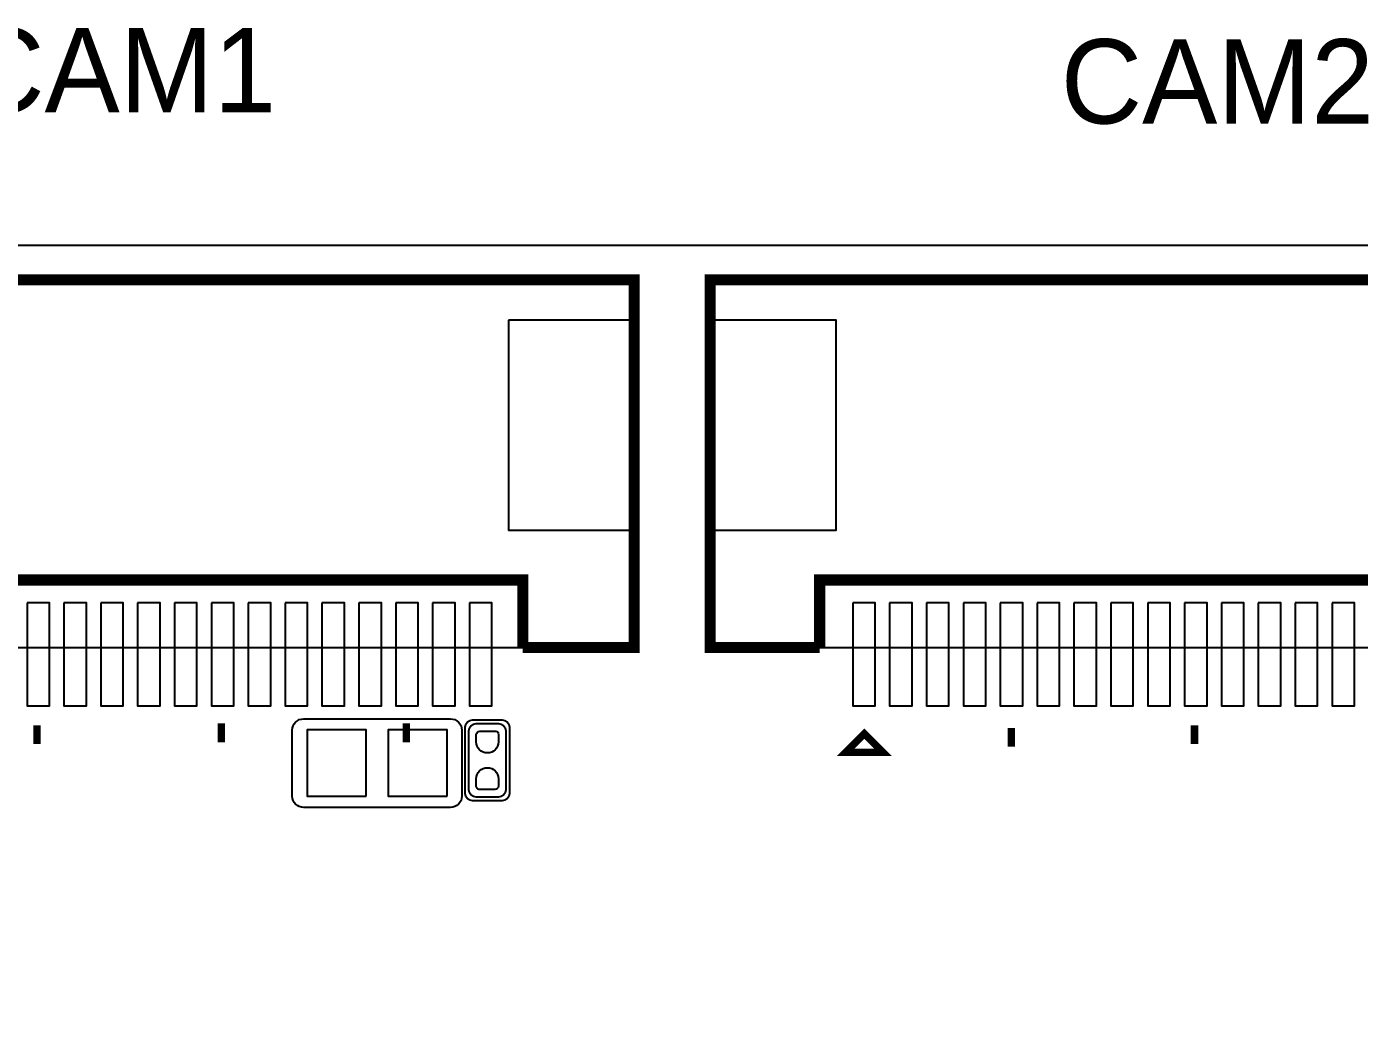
# Model space of a CAD drawing. Extents: x -52.7 to 26.5, y -6.9 to 31.2.
# Drawn here: x -25.94 to -7.86, y 17.5 to 31.18 of the extents above; entities that cross this region are included whole.
import ezdxf

# ---------------------------------------------------------------- set-up
doc = ezdxf.new("R2010")
doc.units = 0
for name, color, linetype in [('BG_OUTLINE', 254, 'CONTINUOUS'), ('BG_PLACE_BOTTOM', 4, 'CONTINUOUS'), ('PG_ASSEMBLY_BOTTOM', 12, 'CONTINUOUS'), ('PG_SILKSCREEN_BOTTOM', 1, 'CONTINUOUS'), ('PIN_BOTTOM', 5, 'CONTINUOUS')]:
    doc.layers.add(name, color=color, linetype=linetype)

msp = doc.modelspace()

# ---------------------------------------------------------------- linework, layer by layer
at = {"layer": 'BG_OUTLINE'}
msp.add_lwpolyline([(-44.375832, -1.755902, 0.414214), (-42.343832, -3.787902), (18.592292, -3.787902, 0.414214), (20.624292, -1.755902), (20.624292, 26.183336, 0.414214), (18.592292, 28.215336), (-42.343832, 28.215336, 0.414214), (-44.375832, 26.183336)], format="xyb", close=True, dxfattribs=at)
at = {"layer": 'PG_ASSEMBLY_BOTTOM'}
for points in [[(-32.383222, 22.76602), (-32.383222, 27.728926), (-17.705578, 27.728926), (-17.705578, 22.76602)], [(-16.686022, 22.76602), (-16.686022, 27.728926), (-2.008378, 27.728926), (-2.008378, 22.76602)]]:
    msp.add_lwpolyline(points, close=True, dxfattribs=at)
for points in [[(-22.333204, 21.649944, -0.414214), (-22.180804, 21.802344)], [(-20.186396, 21.802344, -0.414214), (-20.033996, 21.649944)], [(-19.988276, 21.689568, -0.414142), (-19.8882, 21.78939)], [(-19.438366, 21.63953), (-19.438366, 20.83943, -0.413794), (-19.538188, 20.739354), (-19.838416, 20.739354, -0.413794), (-19.938238, 20.83943), (-19.938238, 21.63953, -0.413794), (-19.838416, 21.739606), (-19.538188, 21.739606, -0.413794), (-19.438366, 21.63953)], [(-19.488404, 21.78939, -0.414142), (-19.388328, 21.689568)], [(-19.8882, 20.68957, -0.414142), (-19.988276, 20.789392)], [(-19.388328, 20.789392, -0.414142), (-19.488404, 20.68957)], [(-22.180804, 20.601178, -0.414214), (-22.333204, 20.753578)], [(-20.033996, 20.753578, -0.414214), (-20.186396, 20.601178)]]:
    msp.add_lwpolyline(points, format="xyb", dxfattribs=at)
for points in [[(-22.180804, 21.802344), (-20.186396, 21.802344)], [(-19.988276, 20.789392), (-19.988276, 21.689568)], [(-19.8882, 21.78939), (-19.488404, 21.78939)], [(-19.388328, 21.689568), (-19.388328, 20.789392)], [(-22.333204, 20.753578), (-22.333204, 21.649944)], [(-20.033996, 21.649944), (-20.033996, 20.753578)], [(-19.488404, 20.68957), (-19.8882, 20.68957)], [(-20.186396, 20.601178), (-22.180804, 20.601178)]]:
    msp.add_lwpolyline(points, dxfattribs=at)
at = {"layer": 'PG_SILKSCREEN_BOTTOM'}
for points, const_width in [([(-30.879034, 22.769068), (-32.363156, 22.769068), (-32.363156, 27.750516), (-17.698466, 27.750516), (-17.698466, 22.769068), (-19.208242, 22.769068)], 0.150114), ([(-15.181834, 22.769068), (-16.665956, 22.769068), (-16.665956, 27.750516), (-2.001266, 27.750516), (-2.001266, 22.769068), (-3.511042, 22.769068)], 0.150114), ([(-30.879034, 22.769068), (-30.879034, 23.683468), (-19.208242, 23.683468), (-19.208242, 22.769068)], 0.150114), ([(-15.181834, 22.769068), (-15.181834, 23.683468), (-3.511042, 23.683468), (-3.511042, 22.769068)], 0.150114), ([(-25.79624, 21.71573), (-25.79624, 21.46173)], 0.100076), ([(-23.297134, 21.738844), (-23.297134, 21.484844)], 0.100076), ([(-20.787614, 21.738844), (-20.787614, 21.484844)], 0.100076), ([(-12.58443, 21.676868), (-12.58443, 21.422868)], 0.100076), ([(-10.09904, 21.71573), (-10.09904, 21.46173)], 0.100076), ([(-14.830044, 21.347684), (-14.322044, 21.347684), (-14.576044, 21.601684), (-14.830044, 21.347684)], 0.100076)]:
    msp.add_lwpolyline(points, dxfattribs=dict(at, const_width=const_width))
at = {"layer": 'PIN_BOTTOM'}
for points in [[(-19.403568, 27.20721), (-19.403568, 24.35733), (-17.753584, 24.35733), (-17.753584, 27.20721)], [(-16.606266, 27.20721), (-16.606266, 24.35733), (-14.956282, 24.35733), (-14.956282, 27.20721)], [(-25.93086, 23.373588), (-25.93086, 21.976588), (-25.62606, 21.976588), (-25.62606, 23.373588)], [(-25.430988, 23.373588), (-25.430988, 21.976588), (-25.126188, 21.976588), (-25.126188, 23.373588)], [(-24.930862, 23.373588), (-24.930862, 21.976588), (-24.626062, 21.976588), (-24.626062, 23.373588)], [(-24.43099, 23.373588), (-24.43099, 21.976588), (-24.12619, 21.976588), (-24.12619, 23.373588)], [(-23.930864, 23.373588), (-23.930864, 21.976588), (-23.626064, 21.976588), (-23.626064, 23.373588)], [(-23.430992, 23.373588), (-23.430992, 21.976588), (-23.126192, 21.976588), (-23.126192, 23.373588)], [(-22.930866, 23.373588), (-22.930866, 21.976588), (-22.626066, 21.976588), (-22.626066, 23.373588)], [(-22.430994, 23.373588), (-22.430994, 21.976588), (-22.126194, 21.976588), (-22.126194, 23.373588)], [(-21.930868, 23.373588), (-21.930868, 21.976588), (-21.626068, 21.976588), (-21.626068, 23.373588)], [(-21.430996, 23.373588), (-21.430996, 21.976588), (-21.126196, 21.976588), (-21.126196, 23.373588)], [(-20.93087, 23.373588), (-20.93087, 21.976588), (-20.62607, 21.976588), (-20.62607, 23.373588)], [(-20.430998, 23.373588), (-20.430998, 21.976588), (-20.126198, 21.976588), (-20.126198, 23.373588)], [(-19.930872, 23.373588), (-19.930872, 21.976588), (-19.626072, 21.976588), (-19.626072, 23.373588)], [(-14.733778, 23.373588), (-14.733778, 21.976588), (-14.428978, 21.976588), (-14.428978, 23.373588)], [(-14.233652, 23.373588), (-14.233652, 21.976588), (-13.928852, 21.976588), (-13.928852, 23.373588)], [(-13.73378, 23.373588), (-13.73378, 21.976588), (-13.42898, 21.976588), (-13.42898, 23.373588)], [(-13.233654, 23.373588), (-13.233654, 21.976588), (-12.928854, 21.976588), (-12.928854, 23.373588)], [(-12.733782, 23.373588), (-12.733782, 21.976588), (-12.428982, 21.976588), (-12.428982, 23.373588)], [(-12.233656, 23.373588), (-12.233656, 21.976588), (-11.928856, 21.976588), (-11.928856, 23.373588)], [(-11.733784, 23.373588), (-11.733784, 21.976588), (-11.428984, 21.976588), (-11.428984, 23.373588)], [(-11.233658, 23.373588), (-11.233658, 21.976588), (-10.928858, 21.976588), (-10.928858, 23.373588)], [(-10.733786, 23.373588), (-10.733786, 21.976588), (-10.428986, 21.976588), (-10.428986, 23.373588)], [(-10.23366, 23.373588), (-10.23366, 21.976588), (-9.92886, 21.976588), (-9.92886, 23.373588)], [(-9.733788, 23.373588), (-9.733788, 21.976588), (-9.428988, 21.976588), (-9.428988, 23.373588)], [(-9.233662, 23.373588), (-9.233662, 21.976588), (-8.928862, 21.976588), (-8.928862, 23.373588)], [(-8.73379, 23.373588), (-8.73379, 21.976588), (-8.42899, 21.976588), (-8.42899, 23.373588)], [(-8.233664, 23.373588), (-8.233664, 21.976588), (-7.928864, 21.976588), (-7.928864, 23.373588)], [(-21.330666, 20.754594), (-21.330666, 21.654516), (-22.130766, 21.654516), (-22.130766, 20.754594)], [(-20.235418, 20.754594), (-20.235418, 21.654516), (-21.035518, 21.654516), (-21.035518, 20.754594)]]:
    msp.add_lwpolyline(points, close=True, dxfattribs=at)
for points in [[(-19.838416, 21.48967), (-19.838416, 21.59127, -0.375524), (-19.789902, 21.633688), (-19.574002, 21.633688, -0.365699), (-19.538188, 21.59127), (-19.538188, 21.48967, -0.999521)], [(-19.538188, 20.98929), (-19.538188, 20.88769, -0.375524), (-19.586702, 20.845272), (-19.802602, 20.845272, -0.365699), (-19.838416, 20.88769), (-19.838416, 20.98929, -0.999521)]]:
    msp.add_lwpolyline(points, format="xyb", close=True, dxfattribs=at)

# ---------------------------------------------------------------- texts
at = {"layer": 'BG_PLACE_BOTTOM'}
for s, p in [('CAM1', (-26.797, 30.0228)), ('CAM2', (-11.9126, 29.8704))]:
    msp.add_text(s, height=1.143, dxfattribs=at).set_placement(p)

doc.saveas('drawing.dxf')
